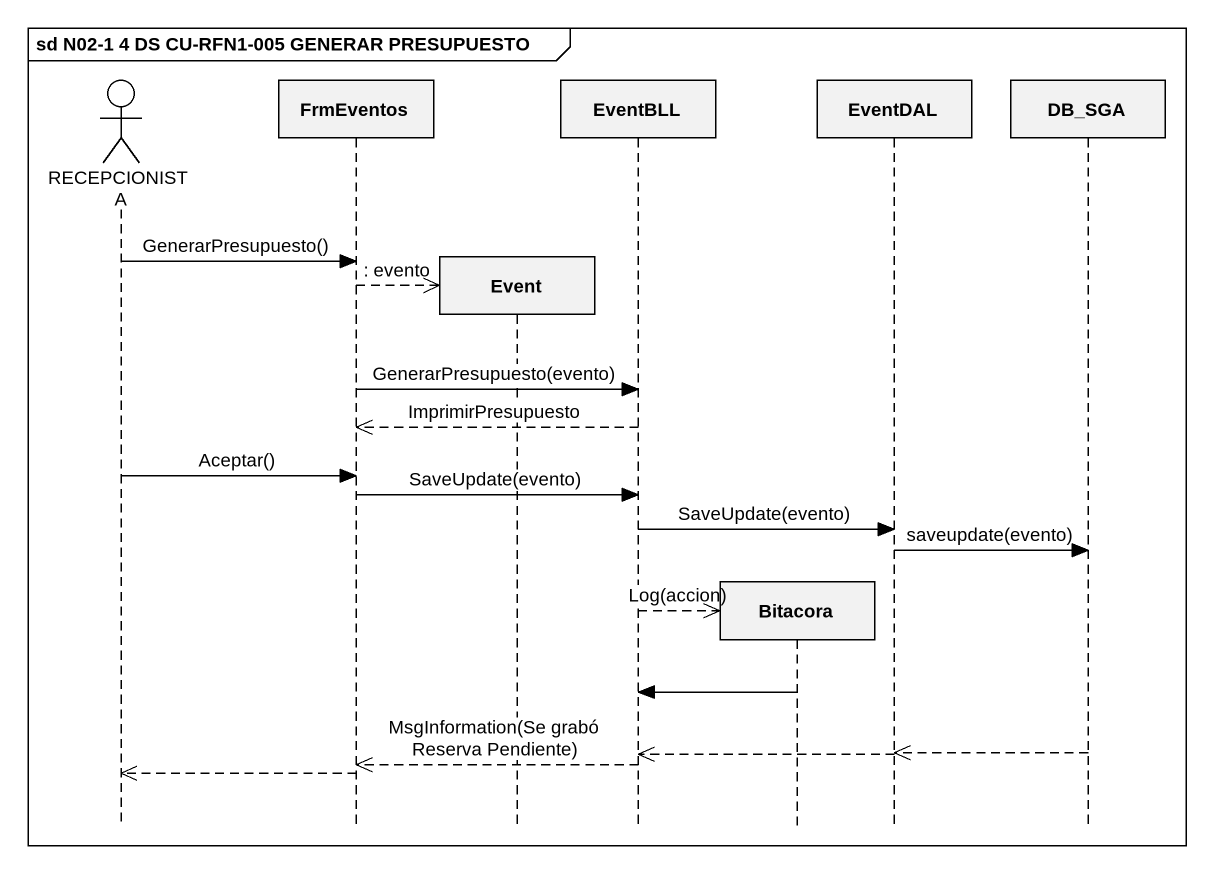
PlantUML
@startuml
mainframe sd N02-1 4 DS CU-RFN1-005 GENERAR PRESUPUESTO
hide footbox
actor RECEPCIONISTA
participant FrmEventos
participant Event
participant EventBLL
participant Bitacora
participant EventDAL
participant DB_SGA

RECEPCIONISTA -> FrmEventos : GenerarPresupuesto()
FrmEventos -->> Event ** : : evento
FrmEventos -> EventBLL : GenerarPresupuesto(evento)
EventBLL -->> FrmEventos : ImprimirPresupuesto
RECEPCIONISTA -> FrmEventos : Aceptar()
FrmEventos -> EventBLL : SaveUpdate(evento)
EventBLL -> EventDAL : SaveUpdate(evento)
EventDAL -> DB_SGA : saveupdate(evento)
EventBLL -->> Bitacora ** : Log(accion)
Bitacora -> EventBLL
DB_SGA -->> EventDAL
EventDAL -->> EventBLL
EventBLL -->> FrmEventos : MsgInformation(Se grabó Reserva Pendiente)
FrmEventos -->> RECEPCIONISTA
@enduml
